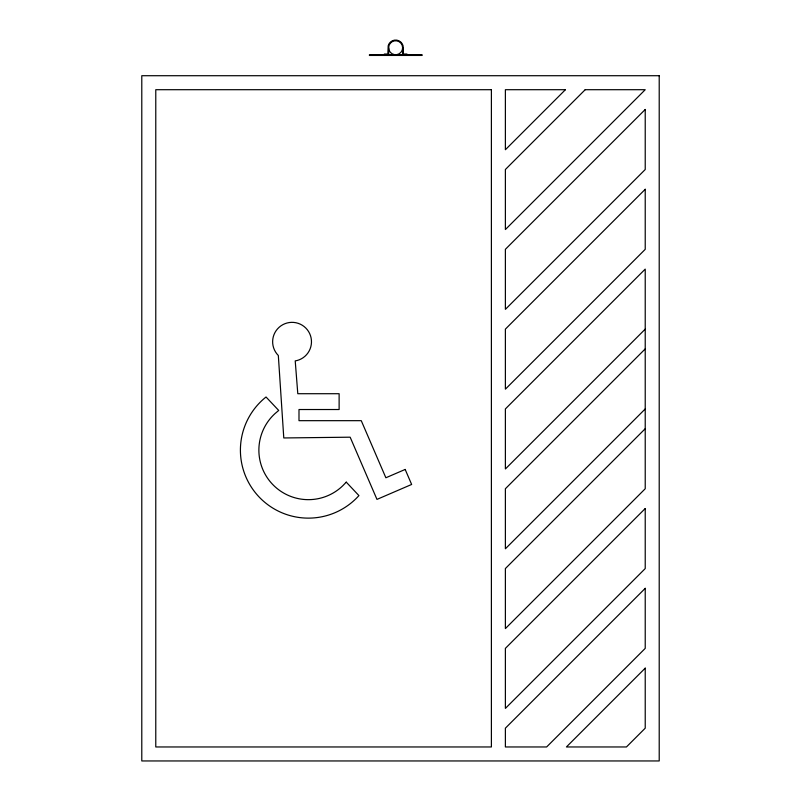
<?xml version="1.0" encoding="UTF-8"?>
<svg xmlns="http://www.w3.org/2000/svg" width="801" height="801" viewBox="0 0 801 801"><rect width="100%" height="100%" fill="white"/><g stroke="black" fill="none" stroke-linecap="round" stroke-linejoin="round"><path stroke-width="1.2" d="M645.226 329.131L505.381 468.975L505.381 408.941L645.226 269.096L645.226 488.75L505.381 628.595L505.381 568.56L645.226 428.715M645.226 348.906L505.381 488.75L505.381 548.785L645.226 408.941M421.827 54.738L369.441 54.738L369.411 55.439L421.827 55.439M421.857 54.738L421.857 55.439M415.559 54.738L415.559 55.439M406.918 54.738L406.918 54.037L403.424 54.037L403.073 45.757A7.7 7.7 0 0 0 388.195 45.757L387.844 54.037L384.35 54.037L384.35 54.738M402.623 47.75A6.989 6.989 0 0 1 392.14 53.807A6.989 6.989 0 0 1 392.14 41.692A6.989 6.989 0 0 1 402.623 47.75L402.623 54.738M388.645 47.75L388.645 54.738M375.709 54.738L375.709 55.439M346.262 482.142L342.828 485.706A49.502 49.502 0 0 1 272.35 484.104A49.502 49.502 0 0 1 274.943 413.656L278.708 410.442L266.032 396.996A67.975 67.975 0 0 0 258.903 496.77A67.975 67.975 0 0 0 358.928 495.599L346.262 482.142M565.416 89.702L505.381 149.737L505.381 89.702L565.416 89.702M585.191 89.702L505.381 169.512L505.381 229.547L645.226 89.702L585.191 89.702M645.226 109.477L505.381 249.321L505.381 309.356L645.226 169.512L645.226 109.477M645.226 189.286L505.381 329.131L505.381 389.166L645.226 249.321L645.226 189.286M645.226 508.525L505.381 648.369L505.381 708.404L645.226 568.56L645.226 508.525M645.226 588.335L505.381 728.179L505.381 746.963L546.632 746.963L645.226 648.369L645.226 588.335M645.226 668.154L566.407 746.963L626.442 746.963L645.226 728.179L645.226 668.154M405.176 469.446L385.872 477.766L361.261 420.675L298.993 420.675L298.993 409.521L339.123 409.521L339.123 393.712L297.792 393.712L295.219 360.891L297.081 360.52A19.414 19.414 0 0 0 309.657 333.556A19.414 19.414 0 0 0 280.921 325.857A19.414 19.414 0 0 0 278.327 355.494L283.784 437.957L350.157 437.186L376.971 499.393L411.644 484.455L405.176 469.446M659.213 75.715L141.787 75.715L141.787 760.95L659.213 760.95L659.213 75.715M491.393 89.702L155.774 89.702L155.774 746.963L491.393 746.963L491.393 89.702"/></g></svg>
